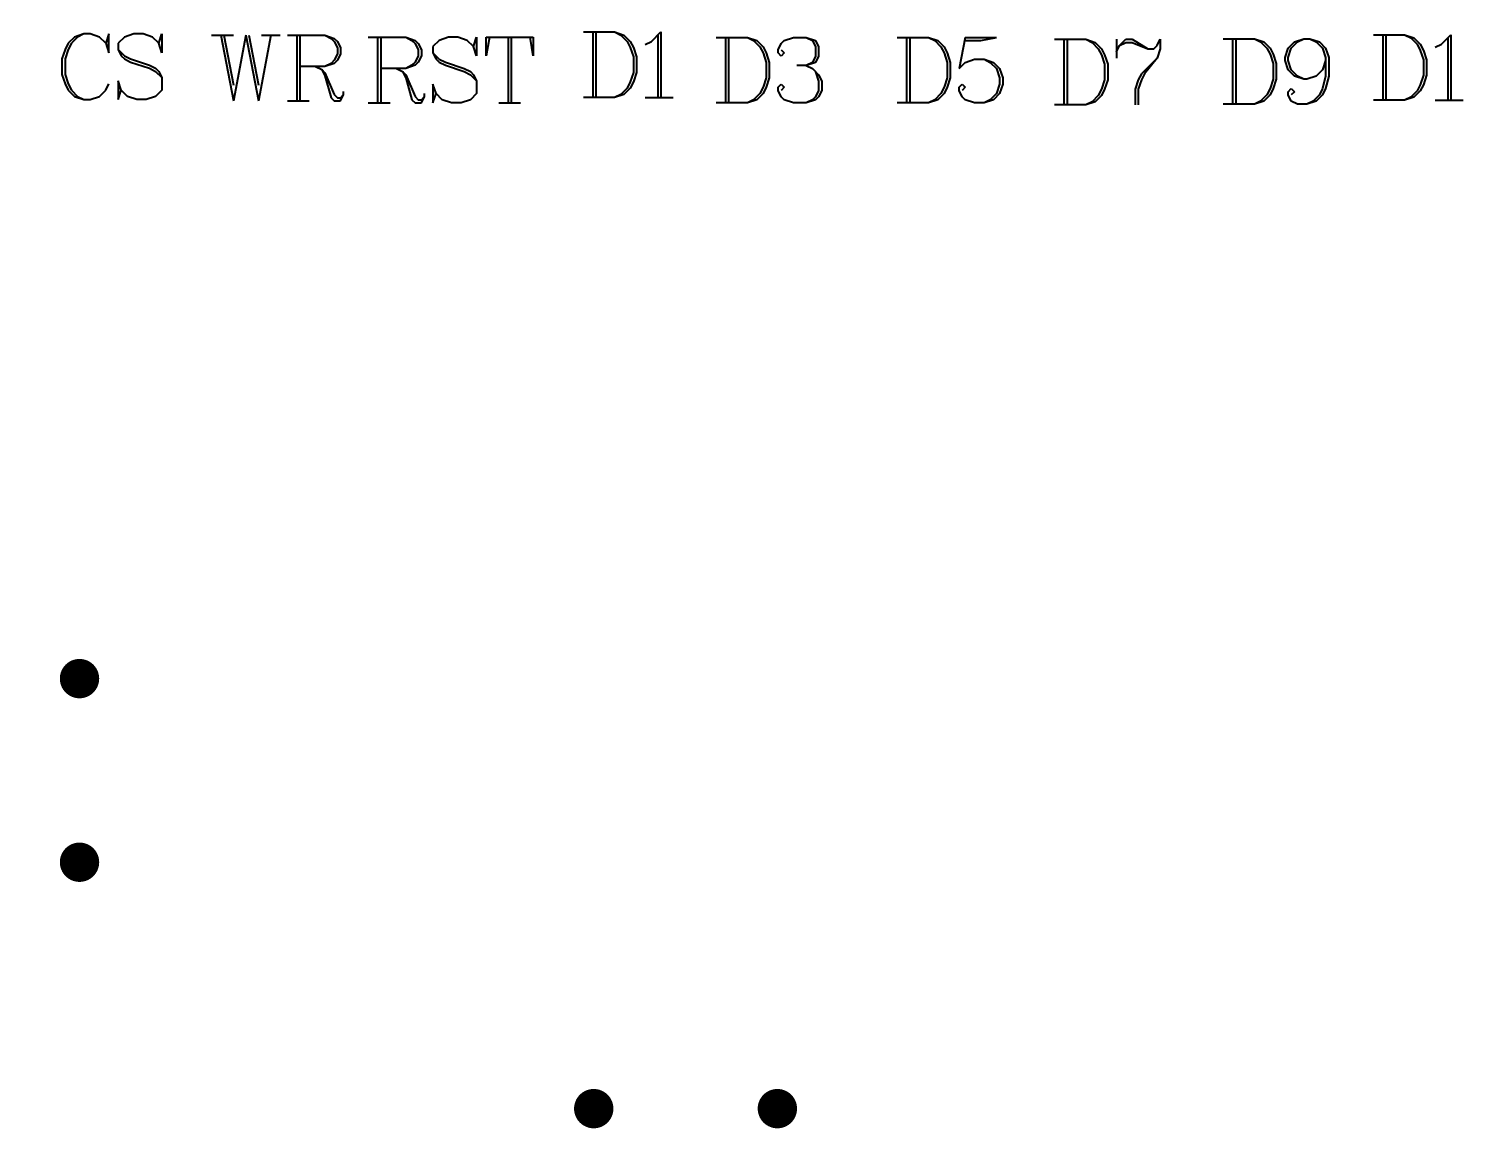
# Model space of a CAD drawing. Header units: millimetres. Extents: x 2086 to 2273, y 419 to 632.
# Drawn here: x 2107.69 to 2129.56, y 525.98 to 542.75 of the extents above; entities that cross this region are included whole.
import ezdxf

# ---------------------------------------------------------------- set-up
doc = ezdxf.new("R2010")
doc.units = ezdxf.units.MM
for name, color, linetype in [('MULTILAYER', 9, 'Continuous'), ('TOPOVERLAY', 2, 'Continuous'), ('ViaHoleLayer', 16, 'Continuous')]:
    doc.layers.add(name, color=color, linetype=linetype)
doc.styles.get("Standard").update_dxf_attribs({"font": 'txt', "bigfont": 'gbcbig.shx'})
doc.dimstyles.new('ISO-25$0', dxfattribs={"dimtxt": 2.5, "dimasz": 1.2, "dimexe": 0.3, "dimexo": 0.2, "dimgap": 0.2, "dimtad": 0, "dimdec": 3, "dimzin": 1, "dimdsep": 46, "dimtxsty": 'Standard', "dimcen": 0.5, "dimadec": 0, "dimazin": 0, "dimtp": 1.2, "dimtm": 1.2, "dimtfac": 1, "dimtdec": 3, "dimtmove": 0, "dimatfit": 3, "dimfxl": 0, "dimtolj": 1, "dimarcsym": 0})

# ---------------------------------------------------------------- blocks, each defined once
blk = doc.blocks.new('*D104')
at = {"color": 0, "lineweight": -2, "transparency": 16777216}
for p, q in [((2087.629, 551.315), (2087.629, 552.515)), ((2103.249, 550.115), (2087.329, 550.115)), ((2087.629, 550.115), (2087.629, 547.325)), ((2108.814, 547.325), (2087.329, 547.325)), ((2087.629, 546.125), (2087.629, 544.925))]:
    blk.add_line(p, q, dxfattribs=at)
at = {"color": 0, "transparency": 16777216}
for points in [[(2087.429, 551.315), (2087.829, 551.315), (2087.629, 550.115)], [(2087.429, 546.125), (2087.829, 546.125), (2087.629, 547.325)]]:
    blk.add_solid(points, dxfattribs=at)
at = {"layer": 'Defpoints', "color": 0, "transparency": 16777216}
for p in [(2103.449, 550.115), (2087.629, 547.325), (2109.014, 547.325)]:
    blk.add_point(p, dxfattribs=at)
at = {"color": 0, "transparency": 16777216, "insert": (2087.629, 539.934), "char_height": 2.5, "attachment_point": 5, "rotation": 90}
blk.add_mtext('\\A1;2.790', dxfattribs=at)

msp = doc.modelspace()

# ---------------------------------------------------------------- linework, layer by layer
at = {"layer": 'MULTILAYER', "const_width": 0.3}
for points in [[(2108.3141, 532.8353, 1), (2108.6141, 532.8353, 1)], [(2108.3141, 530.0353, 1), (2108.6141, 530.0353, 1)], [(2116.1541, 526.2782, 1), (2116.4541, 526.2782, 1)], [(2118.9541, 526.2782, 1), (2119.2541, 526.2782, 1)]]:
    msp.add_lwpolyline(points, format="xyb", close=True, dxfattribs=at)
at = {"layer": 'TOPOVERLAY'}
for p, q in [((2116.1465, 542.6951), (2116.6226, 542.6951)), ((2116.2894, 542.6951), (2116.2894, 541.6953)), ((2116.337, 542.6951), (2116.337, 541.6953)), ((2116.6226, 542.6951), (2116.7654, 542.6474)), ((2116.6226, 542.6951), (2116.7178, 542.6474)), ((2117.1844, 542.5522), (2117.3272, 542.6951)), ((2117.3272, 542.6951), (2117.3272, 541.6953)), ((2108.2918, 542.5222), (2108.2441, 542.427)), ((2108.387, 542.6174), (2108.2918, 542.5222)), ((2108.3394, 542.5222), (2108.2918, 542.427)), ((2108.4346, 542.6174), (2108.3394, 542.5222)), ((2108.5298, 542.6651), (2108.387, 542.6174)), ((2108.5298, 542.6651), (2108.4346, 542.6174)), ((2108.625, 542.6651), (2108.5298, 542.6651)), ((2108.7678, 542.6174), (2108.625, 542.6651)), ((2108.8631, 542.5222), (2108.7678, 542.6174)), ((2108.9107, 542.6651), (2108.8631, 542.5222)), ((2108.8631, 542.5222), (2108.9107, 542.3794)), ((2108.9107, 542.3794), (2108.9107, 542.6651)), ((2109.1487, 542.6174), (2109.0535, 542.5222)), ((2109.0535, 542.5222), (2109.0535, 542.427)), ((2109.2915, 542.6651), (2109.1487, 542.6174)), ((2109.4344, 542.6651), (2109.2915, 542.6651)), ((2109.5772, 542.6174), (2109.4344, 542.6651)), ((2109.6724, 542.5222), (2109.5772, 542.6174)), ((2109.6724, 542.5222), (2109.72, 542.6651)), ((2109.72, 542.3794), (2109.6724, 542.5222)), ((2109.72, 542.6651), (2109.72, 542.3794)), ((2110.4765, 542.6451), (2110.8098, 542.6451)), ((2110.6194, 542.6451), (2110.8098, 541.6453)), ((2110.667, 542.6451), (2110.8098, 541.8833)), ((2111.0002, 542.6451), (2110.8098, 541.6453)), ((2111.0002, 542.6451), (2111.1907, 541.6453)), ((2111.0478, 542.6451), (2111.1907, 541.8833)), ((2111.3811, 542.6451), (2111.1907, 541.6453)), ((2111.2383, 542.6451), (2111.5239, 542.6451)), ((2111.6334, 542.6451), (2112.2047, 542.6451)), ((2111.7763, 542.6451), (2111.7763, 541.6453)), ((2111.8239, 542.6451), (2111.8239, 541.6453)), ((2112.2047, 542.6451), (2112.3476, 542.5974)), ((2112.2047, 542.6451), (2112.3, 542.5974)), ((2112.3, 542.5974), (2112.3476, 542.5498)), ((2112.3476, 542.5974), (2112.3952, 542.5498)), ((2112.3476, 542.5498), (2112.3952, 542.4546)), ((2112.3952, 542.5498), (2112.4428, 542.4546)), ((2112.3952, 542.4546), (2112.3952, 542.3594)), ((2112.4428, 542.4546), (2112.4428, 542.3594)), ((2112.8665, 542.6151), (2113.4378, 542.6151)), ((2113.0094, 542.6151), (2113.0094, 541.6153)), ((2113.057, 542.6151), (2113.057, 541.6153)), ((2113.4378, 542.6151), (2113.5807, 542.5674)), ((2113.4378, 542.6151), (2113.5331, 542.5674)), ((2113.5331, 542.5674), (2113.5807, 542.5198)), ((2113.5807, 542.5674), (2113.6283, 542.5198)), ((2113.5807, 542.5198), (2113.6283, 542.4246)), ((2113.6283, 542.5198), (2113.6759, 542.4246)), ((2113.9473, 542.5674), (2113.852, 542.4722)), ((2113.852, 542.4722), (2113.852, 542.377)), ((2114.0901, 542.6151), (2113.9473, 542.5674)), ((2114.2329, 542.6151), (2114.0901, 542.6151)), ((2114.3757, 542.5674), (2114.2329, 542.6151)), ((2114.471, 542.4722), (2114.3757, 542.5674)), ((2114.471, 542.4722), (2114.5186, 542.6151)), ((2114.5186, 542.3294), (2114.471, 542.4722)), ((2114.5186, 542.6151), (2114.5186, 542.3294)), ((2114.7138, 542.6151), (2114.6661, 542.3294)), ((2114.6661, 542.3294), (2114.6661, 542.6151)), ((2114.6661, 542.6151), (2115.3803, 542.6151)), ((2114.9994, 542.6151), (2114.9994, 541.6153)), ((2115.047, 542.6151), (2115.047, 541.6153)), ((2115.3803, 542.3294), (2115.3327, 542.6151)), ((2115.3803, 542.6151), (2115.3803, 542.3294)), ((2116.7178, 542.6474), (2116.8131, 542.5522)), ((2116.7654, 542.6474), (2116.8607, 542.5522)), ((2116.8131, 542.5522), (2116.8607, 542.457)), ((2116.8607, 542.5522), (2116.9083, 542.457)), ((2116.8607, 542.457), (2116.9083, 542.3142)), ((2116.9083, 542.457), (2116.9559, 542.3142)), ((2117.0892, 542.5046), (2117.1844, 542.5522)), ((2117.2796, 542.6474), (2117.2796, 541.6953)), ((2118.171, 542.613), (2118.6471, 542.613)), ((2118.3138, 542.613), (2118.3138, 541.6132)), ((2118.3614, 542.613), (2118.3614, 541.6132)), ((2118.6471, 542.613), (2118.7899, 542.5653)), ((2118.6471, 542.613), (2118.7423, 542.5653)), ((2118.7423, 542.5653), (2118.8375, 542.4701)), ((2118.7899, 542.5653), (2118.8851, 542.4701)), ((2118.8375, 542.4701), (2118.8851, 542.3749)), ((2118.8851, 542.4701), (2118.9327, 542.3749)), ((2119.1136, 542.4225), (2119.1612, 542.5177)), ((2119.1612, 542.5177), (2119.2088, 542.5653)), ((2119.2088, 542.5653), (2119.3517, 542.613)), ((2119.3517, 542.613), (2119.5421, 542.613)), ((2119.5421, 542.613), (2119.6849, 542.5653)), ((2119.5421, 542.613), (2119.6373, 542.5653)), ((2119.6373, 542.5653), (2119.6849, 542.4701)), ((2119.6849, 542.5653), (2119.7325, 542.4701)), ((2119.6849, 542.4701), (2119.6849, 542.3273)), ((2119.7325, 542.4701), (2119.7325, 542.3273)), ((2120.931, 542.613), (2121.4071, 542.613)), ((2121.0738, 542.613), (2121.0738, 541.6132)), ((2121.1214, 542.613), (2121.1214, 541.6132)), ((2121.4071, 542.613), (2121.5499, 542.5653)), ((2121.4071, 542.613), (2121.5023, 542.5653)), ((2121.5023, 542.5653), (2121.5975, 542.4701)), ((2121.5499, 542.5653), (2121.6451, 542.4701)), ((2121.5975, 542.4701), (2121.6451, 542.3749)), ((2121.6451, 542.4701), (2121.6927, 542.3749)), ((2121.9688, 542.613), (2121.8736, 542.1369)), ((2121.9688, 542.613), (2122.4449, 542.613)), ((2121.9688, 542.5653), (2122.2069, 542.5653)), ((2122.2069, 542.5653), (2122.4449, 542.613)), ((2123.331, 542.583), (2123.8071, 542.583)), ((2123.4738, 542.583), (2123.4738, 541.5832)), ((2123.5214, 542.583), (2123.5214, 541.5832)), ((2123.8071, 542.583), (2123.9499, 542.5353)), ((2123.8071, 542.583), (2123.9023, 542.5353)), ((2123.9023, 542.5353), (2123.9975, 542.4401)), ((2123.9499, 542.5353), (2124.0451, 542.4401)), ((2124.2736, 542.583), (2124.2736, 542.2973)), ((2124.2736, 542.3925), (2124.3212, 542.4877)), ((2124.3212, 542.4877), (2124.4164, 542.583)), ((2124.3212, 542.4877), (2124.4164, 542.5353)), ((2124.4164, 542.583), (2124.5117, 542.583)), ((2124.4164, 542.5353), (2124.5117, 542.5353)), ((2124.5117, 542.583), (2124.7497, 542.4401)), ((2124.5117, 542.5353), (2124.7497, 542.4401)), ((2124.8449, 542.4401), (2124.8925, 542.4877)), ((2124.8925, 542.4877), (2124.9401, 542.583)), ((2124.9401, 542.583), (2124.9401, 542.4401)), ((2125.901, 542.593), (2126.3771, 542.593)), ((2126.0438, 542.593), (2126.0438, 541.5932)), ((2126.0914, 542.593), (2126.0914, 541.5932)), ((2126.3771, 542.593), (2126.5199, 542.5453)), ((2126.3771, 542.593), (2126.4723, 542.5453)), ((2126.4723, 542.5453), (2126.5675, 542.4501)), ((2126.5199, 542.5453), (2126.6151, 542.4501)), ((2126.5675, 542.4501), (2126.6151, 542.3549)), ((2126.6151, 542.4501), (2126.6627, 542.3549)), ((2126.8436, 542.3073), (2126.8912, 542.4501)), ((2126.8912, 542.4501), (2126.9864, 542.5453)), ((2126.8912, 542.3073), (2126.9388, 542.4501)), ((2126.9388, 542.4501), (2127.0341, 542.5453)), ((2126.9864, 542.5453), (2127.1293, 542.593)), ((2127.0341, 542.5453), (2127.1293, 542.593)), ((2127.1293, 542.593), (2127.2245, 542.593)), ((2127.2245, 542.593), (2127.3673, 542.5453)), ((2127.2245, 542.593), (2127.3197, 542.5453)), ((2127.3197, 542.5453), (2127.4149, 542.4501)), ((2127.3673, 542.5453), (2127.4625, 542.4501)), ((2127.4149, 542.4501), (2127.4625, 542.3073)), ((2127.4625, 542.4501), (2127.5101, 542.3073)), ((2128.191, 542.653), (2128.6671, 542.653)), ((2128.3338, 542.653), (2128.3338, 541.6532)), ((2128.3814, 542.653), (2128.3814, 541.6532)), ((2128.6671, 542.653), (2128.8099, 542.6053)), ((2128.6671, 542.653), (2128.7623, 542.6053)), ((2128.7623, 542.6053), (2128.8575, 542.5101)), ((2128.8099, 542.6053), (2128.9051, 542.5101)), ((2128.8575, 542.5101), (2128.9051, 542.4149)), ((2128.9051, 542.5101), (2128.9527, 542.4149)), ((2129.1336, 542.4625), (2129.2288, 542.5101)), ((2129.2288, 542.5101), (2129.3717, 542.653)), ((2129.3241, 542.6053), (2129.3241, 541.6532)), ((2129.3717, 542.653), (2129.3717, 541.6532)), ((2108.2441, 542.427), (2108.1965, 542.2842)), ((2108.1965, 542.2842), (2108.1965, 542.0461)), ((2108.2918, 542.427), (2108.2441, 542.2842)), ((2108.2441, 542.2842), (2108.2441, 542.0461)), ((2109.0535, 542.427), (2109.1011, 542.3318)), ((2109.0535, 542.427), (2109.1487, 542.3318)), ((2109.1011, 542.3318), (2109.1487, 542.2842)), ((2109.1487, 542.3318), (2109.2439, 542.2842)), ((2109.1487, 542.2842), (2109.2439, 542.2366)), ((2109.2439, 542.2842), (2109.5296, 542.189)), ((2109.2439, 542.2366), (2109.5296, 542.1414)), ((2112.3476, 542.2642), (2112.3, 542.2166)), ((2112.3952, 542.3594), (2112.3476, 542.2642)), ((2112.3952, 542.2642), (2112.3476, 542.2166)), ((2112.4428, 542.3594), (2112.3952, 542.2642)), ((2113.5807, 542.2342), (2113.5331, 542.1866)), ((2113.6283, 542.3294), (2113.5807, 542.2342)), ((2113.6283, 542.2342), (2113.5807, 542.1866)), ((2113.6283, 542.4246), (2113.6283, 542.3294)), ((2113.6759, 542.3294), (2113.6283, 542.2342)), ((2113.6759, 542.4246), (2113.6759, 542.3294)), ((2113.852, 542.377), (2113.8996, 542.2818)), ((2113.852, 542.377), (2113.9473, 542.2818)), ((2113.8996, 542.2818), (2113.9473, 542.2342)), ((2113.9473, 542.2818), (2114.0425, 542.2342)), ((2113.9473, 542.2342), (2114.0425, 542.1866)), ((2114.0425, 542.2342), (2114.3281, 542.139)), ((2116.9083, 542.3142), (2116.9083, 542.0761)), ((2116.9559, 542.3142), (2116.9559, 542.0761)), ((2118.8851, 542.3749), (2118.9327, 542.2321)), ((2118.9327, 542.3749), (2118.9803, 542.2321)), ((2118.9327, 542.2321), (2118.9327, 541.994)), ((2118.9803, 542.2321), (2118.9803, 541.994)), ((2119.1136, 542.3749), (2119.1136, 542.4225)), ((2119.1612, 542.3273), (2119.1136, 542.3749)), ((2119.1612, 542.4225), (2119.2088, 542.3749)), ((2119.2088, 542.3749), (2119.1612, 542.3273)), ((2119.6849, 542.2321), (2119.5421, 542.1845)), ((2119.6373, 542.2321), (2119.5421, 542.1845)), ((2119.6849, 542.3273), (2119.6373, 542.2321)), ((2119.7325, 542.3273), (2119.6849, 542.2321)), ((2121.6451, 542.3749), (2121.6927, 542.2321)), ((2121.6927, 542.3749), (2121.7403, 542.2321)), ((2121.6927, 542.2321), (2121.6927, 541.994)), ((2121.7403, 542.2321), (2121.7403, 541.994)), ((2121.8736, 542.1369), (2121.9688, 542.2321)), ((2121.9688, 542.2321), (2122.1117, 542.2797)), ((2122.1117, 542.2797), (2122.2545, 542.2797)), ((2122.2545, 542.2797), (2122.3973, 542.2321)), ((2122.2545, 542.2797), (2122.3497, 542.2321)), ((2122.3497, 542.2321), (2122.4449, 542.1369)), ((2122.3973, 542.2321), (2122.4925, 542.1369)), ((2123.9975, 542.4401), (2124.0451, 542.3449)), ((2124.0451, 542.4401), (2124.0927, 542.3449)), ((2124.0451, 542.3449), (2124.0927, 542.2021)), ((2124.0927, 542.3449), (2124.1403, 542.2021)), ((2124.8925, 542.2973), (2124.6545, 542.0593)), ((2124.8925, 542.2973), (2124.7021, 542.0593)), ((2124.7497, 542.4401), (2124.8449, 542.4401)), ((2124.9401, 542.4401), (2124.8925, 542.2973)), ((2126.6151, 542.3549), (2126.6627, 542.2121)), ((2126.6627, 542.3549), (2126.7103, 542.2121)), ((2126.8436, 542.2597), (2126.8436, 542.3073)), ((2126.8912, 542.1169), (2126.8436, 542.2597)), ((2126.8912, 542.2597), (2126.8912, 542.3073)), ((2126.9388, 542.1169), (2126.8912, 542.2597)), ((2127.4625, 542.2597), (2127.4149, 542.1169)), ((2127.4625, 542.3073), (2127.4625, 542.0216)), ((2127.5101, 542.3073), (2127.5101, 542.0216)), ((2128.9051, 542.4149), (2128.9527, 542.2721)), ((2128.9527, 542.4149), (2129.0003, 542.2721)), ((2128.9527, 542.2721), (2128.9527, 542.034)), ((2129.0003, 542.2721), (2129.0003, 542.034)), ((2108.1965, 542.0461), (2108.2441, 541.9033)), ((2108.2441, 542.0461), (2108.2918, 541.9033)), ((2109.5296, 542.189), (2109.6248, 542.1414)), ((2109.5296, 542.1414), (2109.6248, 542.0938)), ((2109.6248, 542.1414), (2109.6724, 542.0938)), ((2109.6248, 542.0938), (2109.72, 541.9985)), ((2109.6724, 542.0938), (2109.72, 541.9985)), ((2112.2047, 542.169), (2111.8239, 542.169)), ((2112.0619, 542.169), (2112.1571, 542.1214)), ((2112.1571, 542.1214), (2112.2047, 542.0738)), ((2112.1571, 542.1214), (2112.2047, 542.0261)), ((2112.3476, 542.2166), (2112.2047, 542.169)), ((2112.3, 542.2166), (2112.2047, 542.169)), ((2112.2047, 542.0738), (2112.3476, 541.7405)), ((2112.2047, 542.0261), (2112.3, 541.6929)), ((2113.4378, 542.139), (2113.057, 542.139)), ((2113.295, 542.139), (2113.3902, 542.0914)), ((2113.3902, 542.0914), (2113.4378, 542.0438)), ((2113.3902, 542.0914), (2113.4378, 541.9961)), ((2113.5807, 542.1866), (2113.4378, 542.139)), ((2113.5331, 542.1866), (2113.4378, 542.139)), ((2113.4378, 542.0438), (2113.5807, 541.7105)), ((2114.0425, 542.1866), (2114.3281, 542.0914)), ((2114.3281, 542.139), (2114.4233, 542.0914)), ((2114.3281, 542.0914), (2114.4233, 542.0438)), ((2114.4233, 542.0914), (2114.471, 542.0438)), ((2114.4233, 542.0438), (2114.5186, 541.9485)), ((2114.471, 542.0438), (2114.5186, 541.9485)), ((2116.9083, 542.0761), (2116.8607, 541.9333)), ((2116.9559, 542.0761), (2116.9083, 541.9333)), ((2119.5421, 542.1845), (2119.3993, 542.1845)), ((2119.5421, 542.1845), (2119.6373, 542.1369)), ((2119.6373, 542.1369), (2119.7325, 542.0416)), ((2119.6849, 542.0893), (2119.7325, 541.9464)), ((2119.7325, 542.0416), (2119.7801, 541.9464)), ((2122.4449, 542.1369), (2122.4925, 541.994)), ((2122.4925, 542.1369), (2122.5401, 541.994)), ((2124.0927, 542.2021), (2124.0927, 541.964)), ((2124.1403, 542.2021), (2124.1403, 541.964)), ((2124.6545, 542.0593), (2124.6069, 541.964)), ((2124.7021, 542.0593), (2124.6545, 541.964)), ((2126.6627, 542.2121), (2126.6627, 541.974)), ((2126.7103, 542.2121), (2126.7103, 541.974)), ((2126.9864, 542.0216), (2126.8912, 542.1169)), ((2127.0341, 542.0216), (2126.9388, 542.1169)), ((2127.1293, 541.974), (2126.9864, 542.0216)), ((2127.1293, 541.974), (2127.0341, 542.0216)), ((2127.3197, 542.0216), (2127.1769, 541.974)), ((2127.4149, 542.1169), (2127.3197, 542.0216)), ((2127.4625, 542.0216), (2127.4149, 541.8312)), ((2127.5101, 542.0216), (2127.4625, 541.8312)), ((2128.9527, 542.034), (2128.9051, 541.8912)), ((2129.0003, 542.034), (2128.9527, 541.8912)), ((2108.2441, 541.9033), (2108.2918, 541.8081)), ((2108.2918, 541.9033), (2108.3394, 541.8081)), ((2108.2918, 541.8081), (2108.387, 541.7129)), ((2108.3394, 541.8081), (2108.4346, 541.7129)), ((2108.7678, 541.7129), (2108.8631, 541.8081)), ((2108.8631, 541.8081), (2108.9107, 541.9033)), ((2109.1011, 541.8081), (2109.0535, 541.9509)), ((2109.0535, 541.9509), (2109.0535, 541.6653)), ((2109.0535, 541.6653), (2109.1011, 541.8081)), ((2109.1963, 541.7129), (2109.1011, 541.8081)), ((2109.72, 541.8081), (2109.6248, 541.7129)), ((2109.72, 541.9985), (2109.72, 541.8081)), ((2113.4378, 541.9961), (2113.5331, 541.6629)), ((2113.8996, 541.7581), (2113.852, 541.9009)), ((2113.852, 541.9009), (2113.852, 541.6153)), ((2114.5186, 541.9485), (2114.5186, 541.7581)), ((2116.8131, 541.8381), (2116.7178, 541.7429)), ((2116.8607, 541.8381), (2116.7654, 541.7429)), ((2116.8607, 541.9333), (2116.8131, 541.8381)), ((2116.9083, 541.9333), (2116.8607, 541.8381)), ((2118.8851, 541.8512), (2118.8375, 541.756)), ((2118.9327, 541.994), (2118.8851, 541.8512)), ((2118.9327, 541.8512), (2118.8851, 541.756)), ((2118.9803, 541.994), (2118.9327, 541.8512)), ((2119.1136, 541.8512), (2119.1612, 541.8988)), ((2119.1136, 541.8036), (2119.1136, 541.8512)), ((2119.1612, 541.7084), (2119.1136, 541.8036)), ((2119.1612, 541.8988), (2119.2088, 541.8512)), ((2119.2088, 541.8512), (2119.1612, 541.8036)), ((2119.7325, 541.8036), (2119.6849, 541.7084)), ((2119.7325, 541.9464), (2119.7325, 541.8036)), ((2119.7801, 541.8036), (2119.7325, 541.7084)), ((2119.7801, 541.9464), (2119.7801, 541.8036)), ((2121.6451, 541.8512), (2121.5975, 541.756)), ((2121.6927, 541.994), (2121.6451, 541.8512)), ((2121.6927, 541.8512), (2121.6451, 541.756)), ((2121.7403, 541.994), (2121.6927, 541.8512)), ((2121.8736, 541.8512), (2121.9212, 541.8988)), ((2121.8736, 541.8036), (2121.8736, 541.8512)), ((2121.9212, 541.7084), (2121.8736, 541.8036)), ((2121.9212, 541.8988), (2121.9688, 541.8512)), ((2121.9688, 541.8512), (2121.9212, 541.8036)), ((2122.4925, 541.8988), (2122.4449, 541.756)), ((2122.4925, 541.994), (2122.4925, 541.8988)), ((2122.5401, 541.8988), (2122.4925, 541.756)), ((2122.5401, 541.994), (2122.5401, 541.8988)), ((2124.0451, 541.8212), (2123.9975, 541.726)), ((2124.0927, 541.964), (2124.0451, 541.8212)), ((2124.0927, 541.8212), (2124.0451, 541.726)), ((2124.1403, 541.964), (2124.0927, 541.8212)), ((2124.6069, 541.964), (2124.5593, 541.8212)), ((2124.5593, 541.8212), (2124.5593, 541.5832)), ((2124.6545, 541.964), (2124.6069, 541.8212)), ((2124.6069, 541.8212), (2124.6069, 541.5832)), ((2126.6151, 541.8312), (2126.5675, 541.736)), ((2126.6627, 541.974), (2126.6151, 541.8312)), ((2126.6627, 541.8312), (2126.6151, 541.736)), ((2126.7103, 541.974), (2126.6627, 541.8312)), ((2126.8912, 541.7836), (2126.9388, 541.8312)), ((2126.9388, 541.8312), (2126.9864, 541.7836)), ((2127.1769, 541.974), (2127.1293, 541.974)), ((2127.4149, 541.8312), (2127.3673, 541.736)), ((2127.4625, 541.8312), (2127.4149, 541.736)), ((2128.8575, 541.796), (2128.7623, 541.7008)), ((2128.9051, 541.796), (2128.8099, 541.7008)), ((2128.9051, 541.8912), (2128.8575, 541.796)), ((2128.9527, 541.8912), (2128.9051, 541.796)), ((2108.387, 541.7129), (2108.5298, 541.6653)), ((2108.4346, 541.7129), (2108.5298, 541.6653)), ((2108.5298, 541.6653), (2108.625, 541.6653)), ((2108.625, 541.6653), (2108.7678, 541.7129)), ((2109.3391, 541.6653), (2109.1963, 541.7129)), ((2109.482, 541.6653), (2109.3391, 541.6653)), ((2109.6248, 541.7129), (2109.482, 541.6653)), ((2111.6334, 541.6453), (2111.9667, 541.6453)), ((2112.3, 541.6929), (2112.3476, 541.6453)), ((2112.3476, 541.7405), (2112.3952, 541.6929)), ((2112.3476, 541.6453), (2112.4428, 541.6453)), ((2112.3952, 541.6929), (2112.4428, 541.6929)), ((2112.4428, 541.6929), (2112.4904, 541.7405)), ((2112.4428, 541.6453), (2112.4904, 541.7405)), ((2112.4904, 541.7405), (2112.4904, 541.7881)), ((2112.8665, 541.6153), (2113.1998, 541.6153)), ((2113.5331, 541.6629), (2113.5807, 541.6153)), ((2113.5807, 541.7105), (2113.6283, 541.6629)), ((2113.5807, 541.6153), (2113.6759, 541.6153)), ((2113.6283, 541.6629), (2113.6759, 541.6629)), ((2113.6759, 541.6629), (2113.7235, 541.7105)), ((2113.6759, 541.6153), (2113.7235, 541.7105)), ((2113.7235, 541.7105), (2113.7235, 541.7581)), ((2113.852, 541.6153), (2113.8996, 541.7581)), ((2113.9949, 541.6629), (2113.8996, 541.7581)), ((2114.1377, 541.6153), (2113.9949, 541.6629)), ((2114.2805, 541.6153), (2114.1377, 541.6153)), ((2114.4233, 541.6629), (2114.2805, 541.6153)), ((2114.5186, 541.7581), (2114.4233, 541.6629)), ((2114.8566, 541.6153), (2115.1898, 541.6153)), ((2116.6226, 541.6953), (2116.1465, 541.6953)), ((2116.7654, 541.7429), (2116.6226, 541.6953)), ((2116.7178, 541.7429), (2116.6226, 541.6953)), ((2117.0892, 541.6953), (2117.5177, 541.6953)), ((2118.6471, 541.6132), (2118.171, 541.6132)), ((2118.7899, 541.6608), (2118.6471, 541.6132)), ((2118.7423, 541.6608), (2118.6471, 541.6132)), ((2118.8375, 541.756), (2118.7423, 541.6608)), ((2118.8851, 541.756), (2118.7899, 541.6608)), ((2119.2088, 541.6608), (2119.1612, 541.7084)), ((2119.3517, 541.6132), (2119.2088, 541.6608)), ((2119.5421, 541.6132), (2119.3517, 541.6132)), ((2119.6849, 541.6608), (2119.5421, 541.6132)), ((2119.6373, 541.6608), (2119.5421, 541.6132)), ((2119.6849, 541.7084), (2119.6373, 541.6608)), ((2119.7325, 541.7084), (2119.6849, 541.6608)), ((2121.4071, 541.6132), (2120.931, 541.6132)), ((2121.5499, 541.6608), (2121.4071, 541.6132)), ((2121.5023, 541.6608), (2121.4071, 541.6132)), ((2121.5975, 541.756), (2121.5023, 541.6608)), ((2121.6451, 541.756), (2121.5499, 541.6608)), ((2121.9688, 541.6608), (2121.9212, 541.7084)), ((2122.1117, 541.6132), (2121.9688, 541.6608)), ((2122.2545, 541.6132), (2122.1117, 541.6132)), ((2122.3973, 541.6608), (2122.2545, 541.6132)), ((2122.3497, 541.6608), (2122.2545, 541.6132)), ((2122.4449, 541.756), (2122.3497, 541.6608)), ((2122.4925, 541.756), (2122.3973, 541.6608)), ((2123.8071, 541.5832), (2123.331, 541.5832)), ((2123.9499, 541.6308), (2123.8071, 541.5832)), ((2123.9023, 541.6308), (2123.8071, 541.5832)), ((2123.9975, 541.726), (2123.9023, 541.6308)), ((2124.0451, 541.726), (2123.9499, 541.6308)), ((2126.3771, 541.5932), (2125.901, 541.5932)), ((2126.5199, 541.6408), (2126.3771, 541.5932)), ((2126.4723, 541.6408), (2126.3771, 541.5932)), ((2126.5675, 541.736), (2126.4723, 541.6408)), ((2126.6151, 541.736), (2126.5199, 541.6408)), ((2126.8912, 541.736), (2126.8912, 541.7836)), ((2126.9388, 541.6408), (2126.8912, 541.736)), ((2126.9864, 541.7836), (2126.9388, 541.736)), ((2127.0341, 541.5932), (2126.9388, 541.6408)), ((2127.1769, 541.5932), (2127.0341, 541.5932)), ((2127.3197, 541.6408), (2127.1769, 541.5932)), ((2127.2721, 541.6408), (2127.1769, 541.5932)), ((2127.3673, 541.736), (2127.2721, 541.6408)), ((2127.4149, 541.736), (2127.3197, 541.6408)), ((2128.6671, 541.6532), (2128.191, 541.6532)), ((2128.8099, 541.7008), (2128.6671, 541.6532)), ((2128.7623, 541.7008), (2128.6671, 541.6532)), ((2129.1336, 541.6532), (2129.5621, 541.6532))]:
    msp.add_line(p, q, dxfattribs=at)
at = {"layer": 'ViaHoleLayer', "const_width": 0.15}
for points in [[(2108.3891, 532.8353, 1), (2108.5391, 532.8353, 1)], [(2108.3891, 530.0353, 1), (2108.5391, 530.0353, 1)], [(2116.2291, 526.2782, 1), (2116.3791, 526.2782, 1)], [(2119.0291, 526.2782, 1), (2119.1791, 526.2782, 1)]]:
    msp.add_lwpolyline(points, format="xyb", close=True, dxfattribs=at)

# ---------------------------------------------------------------- dimensions: what is measured, and where the dimension line sits
dim = msp.add_linear_dim(base=(2087.6294, 547.3253), p1=(2103.4492, 550.1153), p2=(2109.0141, 547.3253), angle=90, dimstyle='ISO-25$0', override={"dimfxl": 0.5})
dim.commit()
dim.dimension.update_dxf_attribs({"geometry": '*D104', "text_midpoint": (2087.6294, 539.9336)})

doc.saveas('drawing.dxf')
